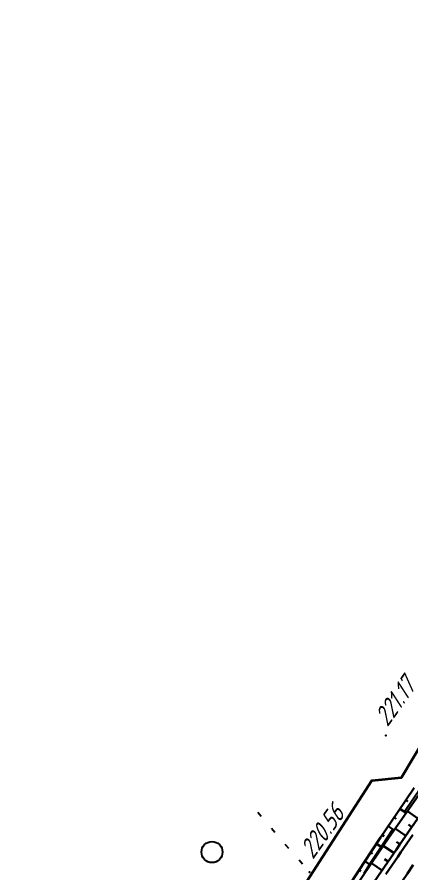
# Model space of a CAD drawing. Header units: millimetres. Extents: x -698 to 8131, y -704 to 4503.
# Drawn here: x 4349.6 to 4424.7, y 2671.7 to 2834.6 of the extents above; entities that cross this region are included whole.
import ezdxf

# ---------------------------------------------------------------- set-up
doc = ezdxf.new("R2010")
doc.units = ezdxf.units.MM
doc.linetypes.add('CONTI', pattern=[0])
doc.linetypes.add('STROT', pattern=[1.7, 0.5, -1.2])
for name, color, linetype, lineweight in [('10', 1, 'Continuous', 35), ('КОПИЯ_ОСЬ_13_ОТКОСЫ', 7, 'Continuous', 30), ('ОСЬ_ВЕРХ_ПОКРЫТИЯ_ГРАНИЦЫ_ПОЛОС', 7, 'Continuous', 30), ('ОСЬ_ВЕРХ_ПОКРЫТИЯ_ОСЬ', 1, 'Continuous', 30)]:
    doc.layers.add(name, color=color, linetype=linetype, lineweight=lineweight)
for name, color, linetype in [('PI_OTDEFAULT', 172, 'CONTI'), ('PI_TTDEFAULT', 5, 'CONTI'), ('SIT_LDEFAULT', 7, 'CONTI'), ('ZAPSKDEFAULT', 7, 'CONTI'), ('разметка', 7, 'Continuous')]:
    doc.layers.add(name, color=color, linetype=linetype)
doc.styles.add('eskd', font='isocpeui.ttf', dxfattribs={"width": 1.2})

# ---------------------------------------------------------------- blocks, each defined once
blk = doc.blocks.new('BL_2004')
at = {"color": 0}
blk.add_circle((0, 0), 2, dxfattribs=at)
blk = doc.blocks.new('*U49')
at = {"layer": 'КОПИЯ_ОСЬ_13_ОТКОСЫ'}
for points in [[(41.25, 57.62), (45.95, 64.86), (49.13, 69.68), (52.36, 74.47), (55.54, 79.11)], [(43.22, 58.61), (47.5, 64.98), (50.75, 69.74), (54.03, 74.45), (57.27, 79.04)], [(53.94, 76.79), (54.32, 76.52)], [(52.81, 75.14), (53.96, 74.35)], [(51.69, 73.48), (52.06, 73.23)], [(50.57, 71.82), (51.68, 71.08)], [(49.46, 70.16), (49.81, 69.92)], [(48.35, 68.49), (49.42, 67.79)], [(47.25, 66.83), (47.59, 66.6)], [(46.15, 65.16), (47.17, 64.48)], [(45.05, 63.48), (45.38, 63.27)]]:
    blk.add_lwpolyline(points, dxfattribs=at)

msp = doc.modelspace()

# ---------------------------------------------------------------- linework, layer by layer
at = {"layer": '10'}
msp.add_lwpolyline([(4137.51, 2575.95), (4208.04, 2581.2), (4236.87, 2583.36), (4263.55, 2585.65), (4291.21, 2588.04), (4299.62, 2588.76), (4340.84, 2592.31), (4341.4, 2596.88), (4351.54, 2599.37), (4369.36, 2615.36), (4417.08, 2689.41), (4422.73, 2689.98), (4427.24, 2697.53), (4434.59, 2709.81), (4463.1, 2740.85), (4488.02, 2767.98), (4503.9, 2785.28), (4502.14, 2808.9), (4501.52, 2817.42), (4499.22, 2848.46)], dxfattribs=at)
at = {"layer": 'PI_TTDEFAULT', "color": 5}
for p in [(4419.76, 2698.01, 221.16), (4405.28, 2672.02, 220.56)]:
    msp.add_point(p, dxfattribs=at)
at = {"layer": 'SIT_LDEFAULT', "color": 7}
for p, q in [((4426.03, 2687.46), (4423.7, 2684.06)), ((4423.71, 2684.06), (4423.27, 2683.41)), ((4395.74, 2682.94), (4395.41, 2683.32)), ((4396.06, 2682.57), (4395.74, 2682.94)), ((4398.68, 2679.54), (4398.02, 2680.3)), ((4421.03, 2680.1), (4419.13, 2677.21)), ((4400.76, 2677.15), (4400.65, 2677.27)), ((4401.31, 2676.52), (4400.76, 2677.15)), ((4419.13, 2677.21), (4416.87, 2673.77)), ((4403.94, 2673.52), (4403.28, 2674.27)), ((4416.87, 2673.77), (4415.55, 2671.74))]:
    msp.add_line(p, q, dxfattribs=at)
at = {"layer": 'КОПИЯ_ОСЬ_13_ОТКОСЫ'}
for points in [[(4412.87, 2667.52), (4417.15, 2673.89), (4420.39, 2678.65), (4423.67, 2683.37), (4426.91, 2687.95)], [(4417.57, 2670.15), (4421.33, 2675.69), (4424.6, 2680.42), (4427.83, 2685.01)], [(4425.86, 2682.22), (4423.86, 2683.63)], [(4424.71, 2680.59), (4424.05, 2681.06)], [(4423.58, 2678.94), (4421.56, 2680.33)], [(4422.44, 2677.3), (4421.77, 2677.76)], [(4421.3, 2675.65), (4419.28, 2677.02)], [(4420.18, 2674), (4419.5, 2674.46)], [(4419.06, 2672.34), (4417.03, 2673.72)]]:
    msp.add_lwpolyline(points, dxfattribs=at)
at = {"layer": 'ОСЬ_ВЕРХ_ПОКРЫТИЯ_ГРАНИЦЫ_ПОЛОС', "linetype": 'Continuous'}
for points in [[(4418.38, 2671.36), (4418.95, 2672.19), (4419.51, 2673.02), (4420.07, 2673.85), (4420.64, 2674.68), (4421.21, 2675.51), (4421.77, 2676.34), (4422.34, 2677.17), (4422.91, 2678), (4423.49, 2678.82), (4424.06, 2679.65), (4424.63, 2680.47), (4425.21, 2681.3)], [(4424.88, 2679.08), (4424.31, 2678.26), (4423.74, 2677.43), (4423.17, 2676.6), (4422.6, 2675.78), (4422.03, 2674.95), (4421.47, 2674.12), (4420.9, 2673.29), (4420.34, 2672.46), (4419.78, 2671.63)]]:
    msp.add_lwpolyline(points, dxfattribs=at)
at = {"layer": 'ОСЬ_ВЕРХ_ПОКРЫТИЯ_ОСЬ'}
msp.add_lwpolyline([(4422.78, 2670.15), (4423.88, 2671.77), (4424.98, 2673.4)], dxfattribs=at)
at = {"layer": 'разметка', "linetype": 'STROT', "lineweight": 30, "ltscale": 7}
msp.add_lwpolyline([(3406.7, 2578.04), (3537.78, 2572.67, -0.036618), (3842.96, 2537.69, 0.03316), (3928.35, 2525.12, 0.072993), (4015.11, 2533.1, 0.020856), (4064.1, 2547.91, -0.020825), (4113.09, 2562.73, -0.014356), (4129.94, 2566.3, -0.037499), (4219.57, 2573.48), (4284.76, 2575.44, 0.062532), (4334.3, 2581.08, 0.116616), (4374.42, 2603.64, 0.062555), (4404.98, 2643.04, -0.012407), (4435.1, 2687.85, -0.012892), (4450.75, 2708.34, -0.000817), (4471.66, 2733.24, 0.01158), (4492.03, 2758.57, 0.05392), (4507.5, 2786.87, 0.05392)], format="xyb", dxfattribs=at)

# ---------------------------------------------------------------- block references
at = {"layer": 'ZAPSKDEFAULT', "color": 7, "rotation": 354.0000000000001}
msp.add_blockref('BL_2004', (4386.71, 2675.83), dxfattribs=at)
at = {"layer": 'КОПИЯ_ОСЬ_13_ОТКОСЫ'}
msp.add_blockref('*U49', (4369.64, 2608.91), dxfattribs=at)

# ---------------------------------------------------------------- texts
at = {"layer": 'PI_OTDEFAULT', "color": 172, "style": 'eskd', "oblique": 10, "width": 0.8}
for s, p in [('221.17', (4420.07, 2699.49)), ('220.56', (4405.87, 2674.29))]:
    msp.add_text(s, height=3.5, rotation=54.3868, dxfattribs=at).set_placement(p)

doc.saveas('drawing.dxf')
